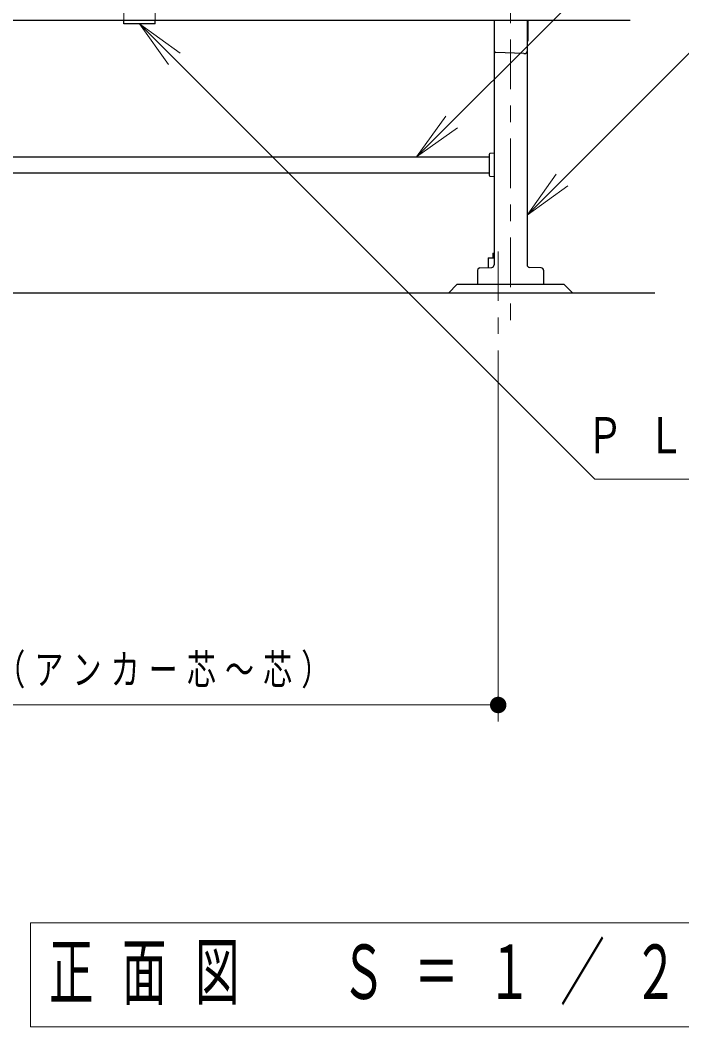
# Model space of a CAD drawing. Units: millimetres on the paper, scale 1:20. Extents: x -365 to 10, y -38 to 257.
# Drawn here: x -263.6 to -223.5, y 60.5 to 121.5 of the extents above; entities that cross this region are included whole.
import ezdxf

# ---------------------------------------------------------------- set-up
doc = ezdxf.new("R2010")
doc.units = ezdxf.units.MM
doc.linetypes.add('USER1', pattern=[4.5, 2.5, -2])
doc.linetypes.add('USER2', pattern=[6, 3, -1, 1, -1])
doc.layers.add('LY_1', color=4, linetype='Continuous', lineweight=25)
doc.styles.add('ＭＳ ゴシック', font='')
doc.styles.get('ＭＳ ゴシック').set_extended_font_data('MS Gothic')

# ---------------------------------------------------------------- blocks, each defined once
blk = doc.blocks.new('filled_dot')
at = {"color": 0, "linetype": 'Continuous', "lineweight": -2, "const_width": 1.25}
blk.add_lwpolyline([(-0.625, 0, 1), (0.625, 0, 1)], format="xyb", close=True, dxfattribs=at)

msp = doc.modelspace()

# ---------------------------------------------------------------- linework, layer by layer
at = {"layer": 'LY_1', "color": 7, "linetype": 'USER2', "lineweight": 13}
for p, q in [((-233.867, 144.365), (-233.867, 102.434)), ((-234.617, 107.523), (-234.617, 102.523))]:
    msp.add_line(p, q, dxfattribs=at)
at = {"layer": 'LY_1', "color": 7, "linetype": 'USER1', "lineweight": 13}
for p, q in [((-257.317, 121.548), (-257.317, 141.744)), ((-255.417, 121.548), (-255.417, 141.744))]:
    msp.add_line(p, q, dxfattribs=at)
at = {"layer": 'LY_1'}
for p, q in [((-286.117, 121.548), (-226.617, 121.548)), ((-234.867, 121.548), (-234.867, 106.707)), ((-232.867, 121.548), (-232.867, 106.707)), ((-232.817, 121.548), (-232.817, 120.273)), ((-232.817, 120.273), (-232.867, 120.271)), ((-233.067, 119.523), (-234.771, 119.592)), ((-233.067, 119.523), (-232.963, 119.528)), ((-277.567, 113.251), (-235.167, 113.251)), ((-235.167, 113.403), (-235.167, 112.143)), ((-234.867, 113.48), (-235.123, 113.453)), ((-277.567, 112.296), (-235.167, 112.296)), ((-235.123, 112.094), (-234.867, 112.067)), ((-235.867, 106.379), (-235.867, 105.523)), ((-235.723, 106.529), (-235.011, 106.558)), ((-232.011, 106.529), (-232.723, 106.558)), ((-231.867, 106.379), (-231.867, 105.523)), ((-275.117, 105.023), (-225.117, 105.023)), ((-237.117, 105.523), (-237.617, 105.023)), ((-230.617, 105.523), (-237.117, 105.523)), ((-230.617, 105.523), (-230.117, 105.023))]:
    msp.add_line(p, q, dxfattribs=at)
at = {"layer": 'LY_1', "color": 7}
for p, q in [((-257.317, 121.323), (-257.317, 121.548)), ((-255.417, 121.323), (-255.417, 121.548)), ((-255.417, 121.323), (-257.317, 121.323)), ((-235.222, 107.138), (-235.222, 106.523)), ((-235.222, 107.138), (-234.867, 107.138)), ((-234.935, 107.422), (-234.935, 107.138)), ((-234.935, 107.422), (-234.867, 107.422))]:
    msp.add_line(p, q, dxfattribs=at)
at = {"layer": 'LY_1', "color": 7, "lineweight": 13}
for p, q in [((-254.6, 118.848), (-256.367, 121.323)), ((-256.367, 121.323), (-253.892, 119.555)), ((-256.367, 121.323), (-254.246, 119.201)), ((-239.569, 113.251), (-237.801, 115.726)), ((-239.569, 113.251), (-237.447, 115.372)), ((-237.094, 115.019), (-239.569, 113.251)), ((-232.867, 109.731), (-231.099, 112.206)), ((-232.867, 109.731), (-230.746, 111.853)), ((-230.392, 111.499), (-232.867, 109.731)), ((-234.617, 101.523), (-234.617, 79.023)), ((-234.617, 80.023), (-278.117, 80.023)), ((-216.462, 66.807), (-262.962, 66.807)), ((-262.962, 66.807), (-262.962, 60.507)), ((-262.962, 60.507), (-216.462, 60.507))]:
    msp.add_line(p, q, dxfattribs=at)
for points in [[(-239.569, 113.251), (-221.24, 131.579), (-188.209, 131.579)], [(-256.367, 121.323), (-228.761, 93.716), (-198.761, 93.716)], [(-232.867, 109.731), (-222.261, 120.338), (-189.212, 120.338)]]:
    msp.add_lwpolyline(points, dxfattribs=at)
at = {"layer": 'LY_1'}
for centre, radius, start, end in [((-234.767, 119.691), 0.1, 180, 267.70943), ((-232.967, 119.627), 0.1, 272.29064, 0.00004), ((-235.117, 113.403), 0.05, 96.00898, 179.99996), ((-235.117, 112.143), 0.05, 179.99996, 263.99096), ((-235.717, 106.379), 0.15, 92.29005, 179.99996), ((-235.017, 106.707), 0.15, 272.28999, 0), ((-232.717, 106.707), 0.15, 179.99996, 267.70997), ((-232.017, 106.379), 0.15, 0, 87.70991)]:
    msp.add_arc(centre, radius, start, end, dxfattribs=at)

# ---------------------------------------------------------------- block references
at = {"layer": 'LY_1', "color": 7, "lineweight": 13, "xscale": 0.4, "yscale": 0.4, "rotation": 180}
msp.add_blockref('filled_dot', (-234.617, 80.023), dxfattribs=at)

# ---------------------------------------------------------------- texts
at = {"layer": 'LY_1', "color": 7, "style": 'ＭＳ ゴシック'}
for s, insert, char_height, attachment_point in [('\\T1.64;\\W0.75;ＰＬ－４．５×３８ｗ', (-229.275, 96.366), 2.199, 4), ('\\T1.32;\\W0.7;870（アンカー芯～芯）', (-256.367, 81.023), 1.833, 8), ('\\T1.64;\\W0.6;正面図\u3000Ｓ＝１／２０', (-239.712, 63.657), 3.299, 5)]:
    msp.add_mtext(s, dxfattribs=dict(at, insert=insert, char_height=char_height, attachment_point=attachment_point))

doc.saveas('drawing.dxf')
